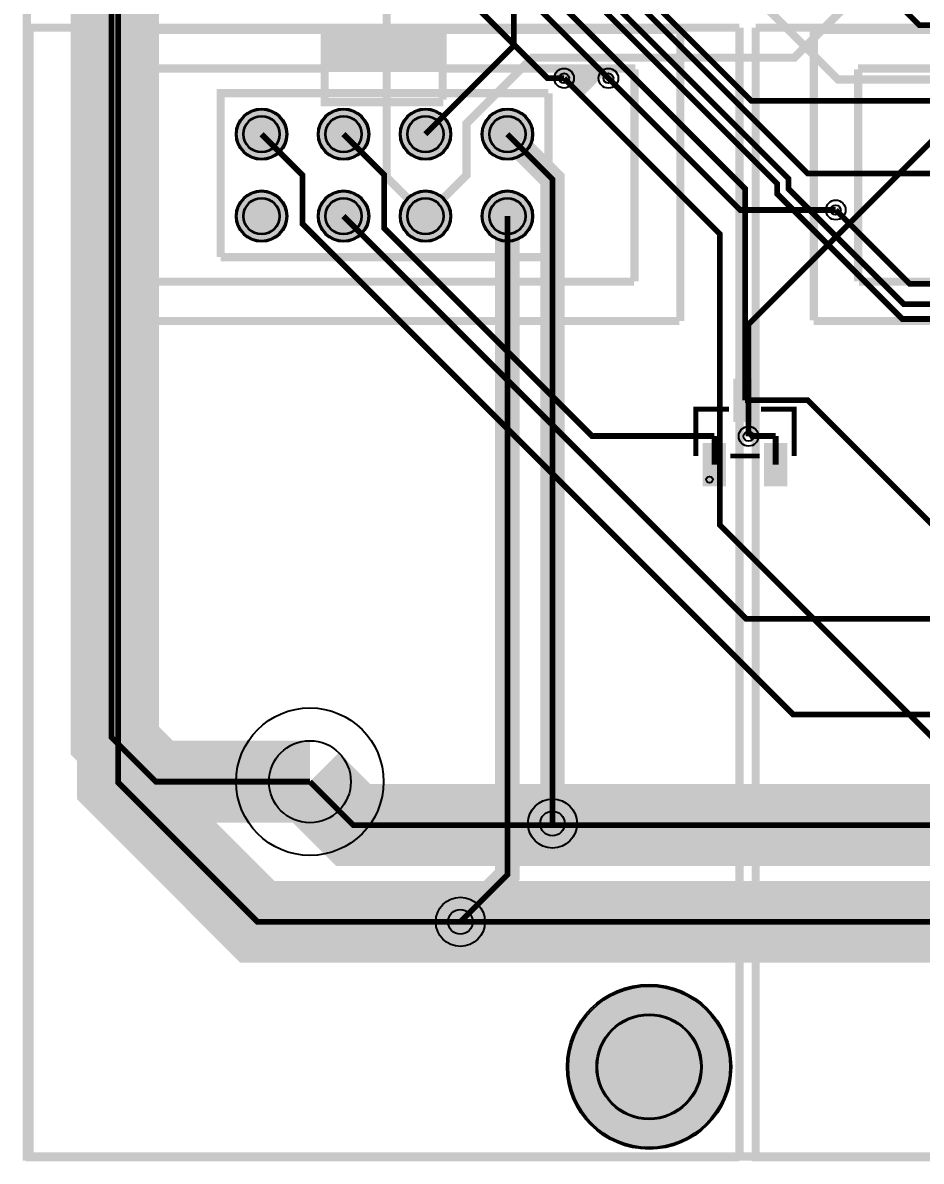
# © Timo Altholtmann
# Model space of a CAD drawing. Header units: millimetres. Extents: x 0 to 210, y -1 to 136.
# Drawn here: x -0.21 to 27.64, y -0.52 to 34.76 of the extents above; entities that cross this region are included whole.
import ezdxf

# ---------------------------------------------------------------- set-up
doc = ezdxf.new("R2010")
doc.units = ezdxf.units.MM
for name, color, linetype, true_color in [('BoardOutLine', 7, 'Continuous', 0xff00ff), ('BottomLayer', 7, 'Continuous', 0x0000ff), ('BottomSolderMaskLayer', 7, 'Continuous', 0xaa00ff), ('Document', 7, 'Continuous', 0xffffff), ('Hole', 7, 'Continuous', 0x222222), ('Multi-Layer', 7, 'Continuous', 0xc0c0c0), ('TopLayer', 7, 'Continuous', 0xff0000), ('TopPasteMaskLayer', 7, 'Continuous', 0x808080), ('TopSilkLayer', 7, 'Continuous', 0xffcc00), ('TopSolderMaskLayer', 7, 'Continuous', 0x800080)]:
    doc.layers.add(name, color=color, linetype=linetype, true_color=true_color)

msp = doc.modelspace()

# ---------------------------------------------------------------- hatches: boundary and pattern name
at = {"layer": 'BottomSolderMaskLayer'}
for points in [[(6.4, 31.307, 1), (7.975, 31.307, 1)], [(8.94, 31.307, 1), (10.515, 31.307, 1)], [(11.48, 31.307, 1), (13.055, 31.307, 1)], [(14.02, 31.307, 1), (15.595, 31.307, 1)], [(6.4, 28.767, 1), (7.975, 28.767, 1)], [(8.94, 28.767, 1), (10.515, 28.767, 1)], [(11.48, 28.767, 1), (13.055, 28.767, 1)], [(14.02, 28.767, 1), (15.595, 28.767, 1)], [(16.649, 2.407, 1), (21.751, 2.407, 1)]]:
    msp.add_hatch(color=256, dxfattribs=at).paths.add_polyline_path(points)
at = {"layer": 'Document'}
for points in [[(12.798, 33.237), (12.798, 34.437), (9.198, 34.437), (9.198, 33.237)], [(17.805, 33.339), (16.459, 33.339), (17.119, 32.679)]]:
    msp.add_hatch(color=256, dxfattribs=at).paths.add_polyline_path(points)
at = {"layer": 'Multi-Layer'}
for points in [[(6.426, 31.307, 1), (7.95, 31.307, 1)], [(8.966, 31.307, 1), (10.49, 31.307, 1)], [(11.506, 31.307, 1), (13.03, 31.307, 1)], [(14.046, 31.307, 1), (15.57, 31.307, 1)], [(6.426, 28.767, 1), (7.95, 28.767, 1)], [(8.966, 28.767, 1), (10.49, 28.767, 1)], [(11.506, 28.767, 1), (13.03, 28.767, 1)], [(14.046, 28.767, 1), (15.57, 28.767, 1)]]:
    msp.add_hatch(color=256, dxfattribs=at).paths.add_polyline_path(points)
at = {"layer": 'TopLayer'}
for points in [[(22.524, 23.686), (22.524, 22.436), (21.824, 22.436), (21.824, 23.686)], [(21.574, 21.686), (21.574, 20.436), (20.874, 20.436), (20.874, 21.686)], [(23.474, 21.686), (23.474, 20.436), (22.774, 20.436), (22.774, 21.686)]]:
    msp.add_hatch(color=256, dxfattribs=at).paths.add_polyline_path(points)
at = {"layer": 'TopPasteMaskLayer'}
for points in [[(22.524, 23.686), (22.524, 22.436), (21.824, 22.436), (21.824, 23.686)], [(21.574, 21.686), (21.574, 20.436), (20.874, 20.436), (20.874, 21.686)], [(23.474, 21.686), (23.474, 20.436), (22.774, 20.436), (22.774, 21.686)]]:
    msp.add_hatch(color=256, dxfattribs=at).paths.add_polyline_path(points)
at = {"layer": 'TopSolderMaskLayer'}
for points in [[(6.4, 31.307, 1), (7.975, 31.307, 1)], [(8.94, 31.307, 1), (10.515, 31.307, 1)], [(11.48, 31.307, 1), (13.055, 31.307, 1)], [(14.02, 31.307, 1), (15.595, 31.307, 1)], [(6.4, 28.767, 1), (7.975, 28.767, 1)], [(8.94, 28.767, 1), (10.515, 28.767, 1)], [(11.48, 28.767, 1), (13.055, 28.767, 1)], [(14.02, 28.767, 1), (15.595, 28.767, 1)], [(22.538, 23.732), (22.538, 22.391), (21.81, 22.391), (21.81, 23.732)], [(21.588, 21.732), (21.588, 20.391), (20.86, 20.391), (20.86, 21.732)], [(23.488, 21.732), (23.488, 20.391), (22.76, 20.391), (22.76, 21.732)], [(16.649, 2.407, 1), (21.751, 2.407, 1)]]:
    msp.add_hatch(color=256, dxfattribs=at).paths.add_polyline_path(points)

# ---------------------------------------------------------------- linework, layer by layer
at = {"layer": 'BoardOutLine', "const_width": 0.254}
msp.add_lwpolyline([(-0.086, 135.625), (209.914, 135.625), (209.914, -0.375), (-0.086, -0.375), (-0.086, 135.625)], close=True, dxfattribs=at)
at = {"layer": 'BottomLayer'}
for points, const_width in [([(4.612, 93.297), (2.54, 88.47), (2.54, 12.613), (3.911, 11.241), (8.686, 11.241)], 2.54), ([(12.268, 28.767), (11.068, 29.967), (11.068, 47.877), (11.356, 48.166), (11.356, 58.88)], 0.254), ([(2.54, 55.551), (2.54, 12.613), (3.911, 11.241), (8.686, 11.241)], 0.178), ([(12.268, 31.307), (15.009, 34.048), (15.009, 35.745), (20.844, 41.58), (22.378, 41.58), (23.648, 42.85)], 0.178), ([(12.268, 28.767), (13.538, 30.037), (13.538, 31.632), (15.582, 33.676), (23.702, 33.676), (31.979, 41.953)], 0.254), ([(16.566, 33.04), (21.391, 28.215), (21.391, 19.196), (35.218, 5.369), (37.969, 5.369), (56.654, 24.055), (56.654, 24.556)], 0.178), ([(24.986, 28.958), (22.02, 28.958), (17.939, 33.039)], 0.178), ([(32.232, 31.307), (31.192, 32.347), (29.214, 32.347), (22.282, 25.415), (22.282, 21.945)], 0.178), ([(16.205, 9.946), (16.205, 29.91), (14.808, 31.307)], 0.762), ([(16.205, 9.946), (16.205, 29.91), (14.808, 31.307)], 0.178), ([(13.35, 6.898), (14.808, 8.356), (14.808, 28.767)], 0.762), ([(13.35, 6.898), (14.808, 8.356), (14.808, 28.767)], 0.178)]:
    msp.add_lwpolyline(points, dxfattribs=dict(at, const_width=const_width))
at = {"layer": 'BottomSolderMaskLayer'}
for centre, radius in [((7.188, 31.307), 0.787), ((7.188, 31.307), 0.568), ((9.728, 31.307), 0.787), ((9.728, 31.307), 0.568), ((12.268, 31.307), 0.787), ((12.268, 31.307), 0.568), ((14.808, 31.307), 0.787), ((14.808, 31.307), 0.568), ((7.188, 28.767), 0.787), ((7.188, 28.767), 0.568), ((9.728, 28.767), 0.787), ((9.728, 28.767), 0.568), ((12.268, 28.767), 0.787), ((12.268, 28.767), 0.568), ((14.808, 28.767), 0.787), ((14.808, 28.767), 0.568), ((19.2, 2.407), 2.551), ((19.199, 2.407), 1.633)]:
    msp.add_circle(centre, radius, dxfattribs=at)
at = {"layer": 'Document'}
msp.add_circle((21.074, 20.601), 0.1, dxfattribs=at)
at = {"layer": 'Hole'}
for centre, radius in [((16.566, 33.04), 0.153), ((17.939, 33.039), 0.153), ((24.986, 28.958), 0.153), ((22.282, 21.945), 0.153), ((8.686, 11.241), 1.27), ((16.205, 9.946), 0.381), ((13.35, 6.898), 0.381)]:
    msp.add_circle(centre, radius, dxfattribs=at)
at = {"layer": 'Multi-Layer'}
for centre, radius in [((16.566, 33.04), 0.305), ((17.939, 33.039), 0.305), ((7.188, 31.307), 0.762), ((7.188, 31.307), 0.55), ((9.728, 31.307), 0.762), ((9.728, 31.307), 0.55), ((12.268, 31.307), 0.762), ((12.268, 31.307), 0.55), ((14.808, 31.307), 0.762), ((14.808, 31.307), 0.55), ((7.188, 28.767), 0.762), ((7.188, 28.767), 0.55), ((9.728, 28.767), 0.762), ((9.728, 28.767), 0.55), ((12.268, 28.767), 0.762), ((12.268, 28.767), 0.55), ((14.808, 28.767), 0.762), ((14.808, 28.767), 0.55), ((24.986, 28.958), 0.305), ((22.282, 21.945), 0.305), ((8.686, 11.241), 2.286), ((16.205, 9.946), 0.762), ((13.35, 6.898), 0.762), ((19.2, 2.407), 2.5), ((19.199, 2.407), 1.6)]:
    msp.add_circle(centre, radius, dxfattribs=at)
at = {"layer": 'TopLayer'}
for points, const_width in [([(7.798, 86.106), (2.743, 78.754), (2.743, 11.216), (7.061, 6.898), (127.33, 6.898)], 2.54), ([(7.798, 86.106), (2.743, 78.754), (2.743, 11.216), (7.061, 6.898), (13.35, 6.898)], 0.178), ([(11.275, 45.847), (11.275, 41.667), (23.166, 29.776), (23.166, 29.462), (27.049, 25.579), (38.32, 25.579), (39.115, 24.783), (39.115, 23.853), (39.728, 23.24)], 0.178), ([(11.925, 45.847), (11.925, 43.825), (11.731, 43.631), (11.731, 41.717), (23.523, 29.924), (23.523, 29.61), (27.093, 26.04), (41.947, 26.04)], 0.178), ([(95.145, 23.24), (95.187, 23.283), (95.187, 24.933), (92.681, 27.439), (91.26, 27.439), (91.096, 27.275), (32.25, 27.275), (30.723, 28.801), (30.723, 29.397), (30.035, 30.085), (24.12, 30.085), (12.91, 41.294), (12.91, 43.331), (13.433, 43.854), (13.731, 43.854), (14.067, 44.19), (14.067, 44.665), (13.875, 44.857), (13.875, 45.847)], 0.178), ([(98.732, 23.24), (98.146, 23.826), (98.146, 24.761), (95.111, 27.796), (91.112, 27.796), (91.007, 27.691), (34.157, 27.691), (33.486, 28.363), (33.486, 28.973), (32.182, 30.276), (31.602, 30.276), (30.962, 30.916), (30.962, 31.627), (30.252, 32.338), (22.372, 32.338), (13.281, 41.429), (13.281, 43.195), (13.583, 43.497), (13.879, 43.497), (14.525, 44.142), (14.525, 45.847)], 0.178), ([(21.108, 42.85), (21.108, 42.091), (22.378, 40.82), (22.378, 39.882), (27.572, 34.688), (35.244, 34.688)], 0.178), ([(16.349, 41.706), (25.055, 33), (32.102, 33), (33.502, 31.599), (33.502, 30.907), (35.207, 29.202)], 0.254), ([(13.991, 38.102), (13.861, 37.972), (13.861, 35.231), (16.052, 33.04), (16.566, 33.04)], 0.178), ([(14.85, 36.432), (15.358, 36.432), (22.174, 29.616), (22.174, 23.062)], 0.178), ([(14.435, 35.468), (15.51, 35.468), (17.939, 33.039)], 0.178), ([(7.188, 31.307), (8.458, 30.037), (8.458, 28.529), (23.664, 13.323), (41.118, 13.323)], 0.178), ([(9.728, 31.307), (10.986, 30.049), (10.986, 28.396), (17.428, 21.954), (21.224, 21.954)], 0.178), ([(24.986, 28.958), (27.277, 26.668), (48.367, 26.668), (48.942, 26.093), (49.18, 26.093), (50.39, 24.883), (50.39, 23.418), (50.212, 23.24)], 0.178), ([(9.728, 28.767), (22.208, 16.287), (39.692, 16.287), (41.768, 14.211), (41.768, 13.323)], 0.178), ([(22.174, 23.062), (24.12, 23.062), (29.714, 17.467), (60.469, 17.467), (60.521, 17.519), (65.547, 17.519)], 0.178), ([(21.224, 21.062), (21.224, 21.954)], 0.178), ([(23.124, 21.954), (22.291, 21.954), (22.282, 21.945)], 0.178), ([(23.124, 21.062), (23.124, 21.954)], 0.178), ([(8.686, 11.241), (10.033, 9.895), (129.768, 9.895)], 2.54), ([(8.686, 11.241), (10.033, 9.895), (16.256, 9.895)], 0.178), ([(16.256, 9.895), (16.205, 9.946)], 0.178), ([(16.256, 9.895), (38.863, 9.895)], 0.178), ([(13.35, 6.898), (35.876, 6.898)], 0.178)]:
    msp.add_lwpolyline(points, dxfattribs=dict(at, const_width=const_width))
at = {"layer": 'TopSilkLayer'}
for points, const_width in [([(22, 34.607), (0, 34.607)], 0.254), ([(0, 34.607), (0, -0.393), (22, -0.393)], 0.254), ([(1.803, 25.533), (1.803, 34.533)], 0.254), ([(20.142, 34.533), (1.806, 34.533)], 0.254), ([(12.827, 32.298), (9.144, 32.298), (9.144, 34.533), (8.331, 34.533)], 0.254), ([(12.801, 32.374), (12.801, 34.533)], 0.254), ([(20.167, 34.516), (20.167, 25.516)], 0.254), ([(22, -0.393), (22, 34.607)], 0.254), ([(44.504, 34.607), (22.504, 34.607)], 0.254), ([(22.504, 34.607), (22.504, -0.393), (44.504, -0.393)], 0.254), ([(24.307, 25.533), (24.307, 34.533)], 0.254), ([(42.646, 34.533), (24.31, 34.533)], 0.254), ([(9.118, 33.339), (3.175, 33.339)], 0.254), ([(3.175, 26.744), (3.175, 33.314)], 0.254), ([(18.77, 33.339), (12.827, 33.339)], 0.254), ([(17.703, 33.212), (17.068, 32.577), (16.383, 33.263), (16.383, 33.288)], 0.254), ([(18.745, 33.314), (18.745, 26.744)], 0.254), ([(31.623, 33.339), (25.679, 33.339)], 0.254), ([(25.679, 26.744), (25.679, 33.314)], 0.254), ([(5.92, 27.497), (5.92, 32.577), (16.08, 32.577)], 0.254), ([(16.08, 32.577), (16.08, 27.497)], 0.254), ([(16.08, 27.497), (5.92, 27.497)], 0.254), ([(18.736, 26.735), (3.198, 26.735)], 0.254), ([(41.241, 26.735), (25.702, 26.735)], 0.254), ([(20.139, 25.516), (1.798, 25.516)], 0.254), ([(42.644, 25.516), (24.302, 25.516)], 0.254), ([(20.648, 21.335), (20.648, 22.788), (21.679, 22.788)], 0.152), ([(23.7, 21.335), (23.7, 22.788), (22.668, 22.788)], 0.152), ([(22.629, 21.335), (21.718, 21.335)], 0.152)]:
    msp.add_lwpolyline(points, dxfattribs=dict(at, const_width=const_width))
for centre, radius in [((7.19, 31.307), 0.8), ((9.73, 31.307), 0.8), ((12.27, 31.307), 0.8), ((14.81, 31.307), 0.8), ((7.19, 28.767), 0.8), ((9.73, 28.767), 0.8), ((12.27, 28.767), 0.8), ((14.81, 28.767), 0.8), ((19.2, 2.407), 2.5)]:
    msp.add_circle(centre, radius, dxfattribs=at)
at = {"layer": 'TopSolderMaskLayer'}
for centre, radius in [((7.188, 31.307), 0.787), ((7.188, 31.307), 0.568), ((9.728, 31.307), 0.787), ((9.728, 31.307), 0.568), ((12.268, 31.307), 0.787), ((12.268, 31.307), 0.568), ((14.808, 31.307), 0.787), ((14.808, 31.307), 0.568), ((7.188, 28.767), 0.787), ((7.188, 28.767), 0.568), ((9.728, 28.767), 0.787), ((9.728, 28.767), 0.568), ((12.268, 28.767), 0.787), ((12.268, 28.767), 0.568), ((14.808, 28.767), 0.787), ((14.808, 28.767), 0.568), ((19.2, 2.407), 2.551), ((19.199, 2.407), 1.633)]:
    msp.add_circle(centre, radius, dxfattribs=at)

doc.saveas('drawing.dxf')
